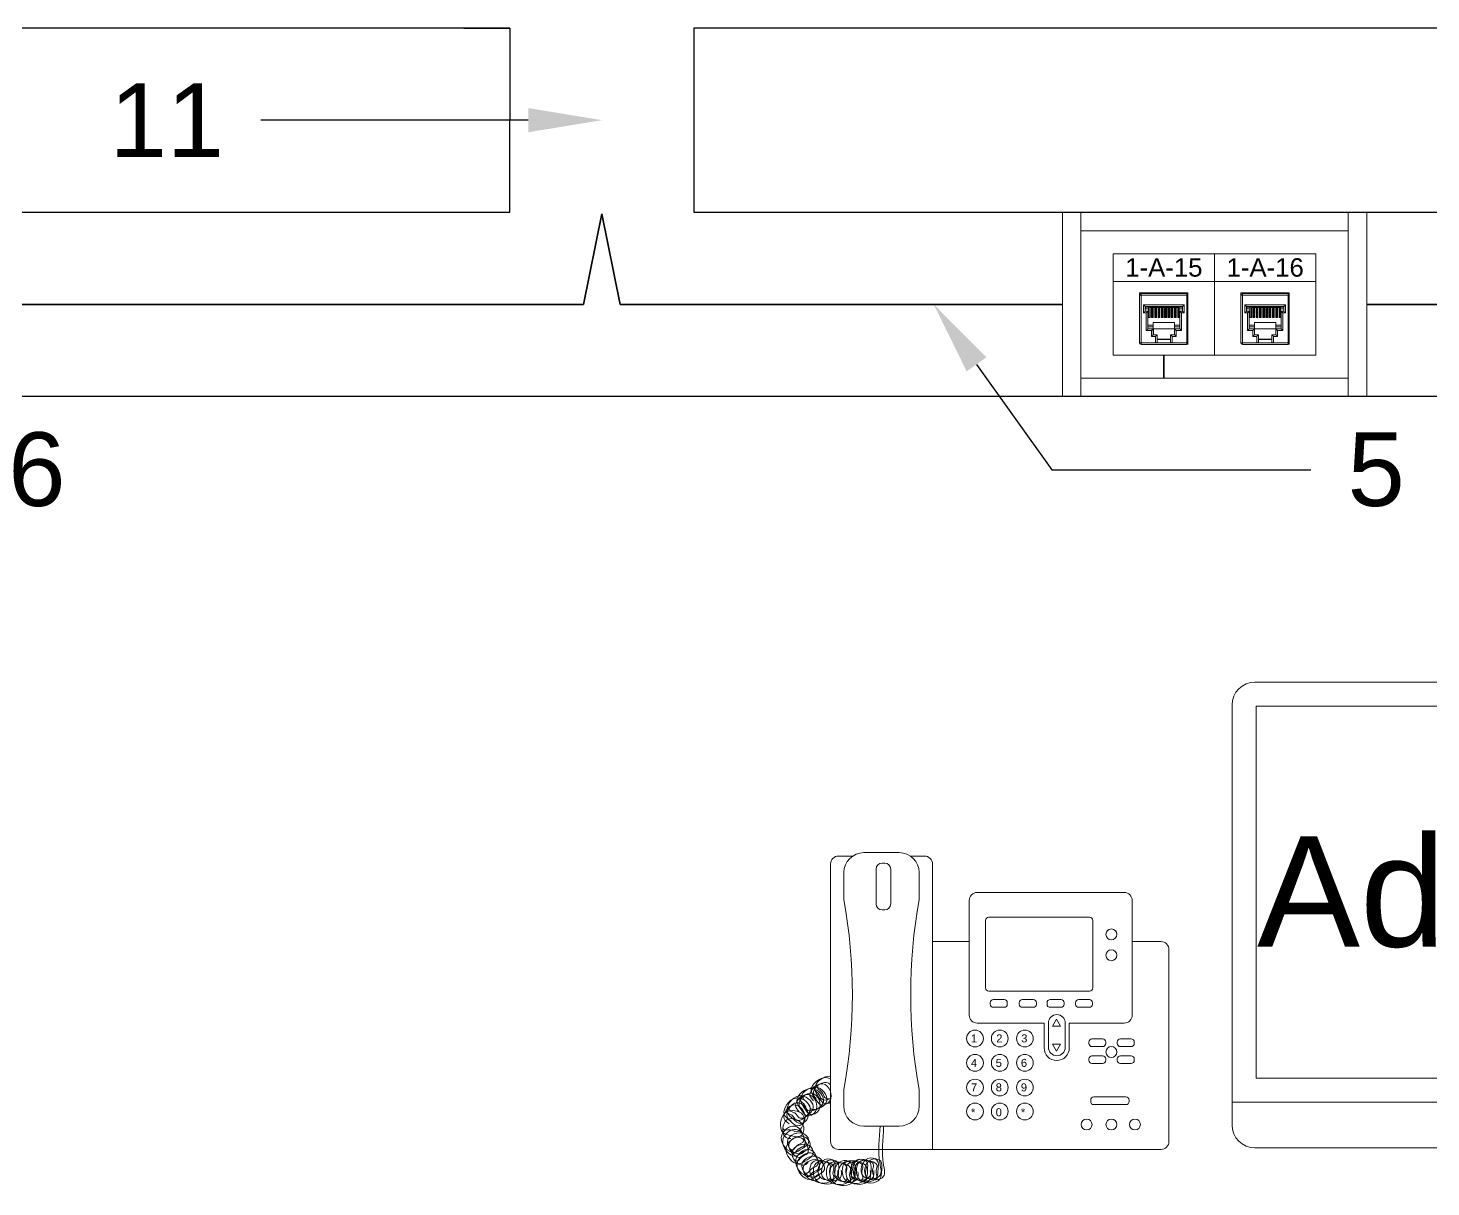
# Model space of a CAD drawing. Header units: millimetres. Extents: x 1256 to 2931, y 3298 to 3694.
# Drawn here: x 2043.5 to 2119.6, y 3333.3 to 3396.2 of the extents above; entities that cross this region are included whole.
import ezdxf
from ezdxf import colors
from ezdxf.entities.mleader import LeaderData, LeaderLine
from ezdxf.math import Vec2, Vec3

# ---------------------------------------------------------------- set-up
doc = ezdxf.new("R2010")
doc.units = ezdxf.units.MM
doc.layers.get('0').update_dxf_attribs({"color": 250, "lineweight": 5})
for name, color, linetype, lineweight in [('Administració', 1, 'Continuous', 35), ('Canales', 250, 'Continuous', 25), ('Direcció', 1, 'Continuous', 35), ('Directrius', 1, 'Continuous', 35), ('Pantalla Rack', 250, 'Continuous', 5), ('Roseta', 250, 'Continuous', 5), ('S. Reunions', 1, 'Continuous', 35), ('Taules (Ord. Tel etc.)', 1, 'Continuous', 35), ('Telefonos', 250, 'Continuous', 5)]:
    doc.layers.add(name, color=color, linetype=linetype, lineweight=lineweight)
doc.styles.add('APLUS', font='Arial.ttf', dxfattribs={"width": 0.6})
doc.styles.get("Standard").update_dxf_attribs({"font": 'Arial.ttf'})
pattern_1 = [(45, (1983.8118, 3266.090486), (-0.03132663, 0.03132663), [])]
pattern_2 = [(45, (1989.3118, 3266.090486), (-0.03132663, 0.03132663), [])]

# ---------------------------------------------------------------- blocks, each defined once
blk = doc.blocks.new('MONITOR FRONTAL')
at = {"color": 250}
for p, q in [((-0.2333, 0.368), (0.2333, 0.368)), ((-0.25, 0.0447), (-0.25, 0.3514)), ((-0.2325, 0.0789), (-0.2325, 0.3505)), ((-0.2325, 0.3505), (0.2325, 0.3505)), ((0.2325, 0.3505), (0.2325, 0.0789)), ((0.25, 0.3514), (0.25, 0.0447)), ((-0.2325, 0.0789), (0.2325, 0.0789)), ((-0.25, 0.0614), (0.25, 0.0614)), ((0.1907, 0.048), (0.2245, 0.048)), ((0.1907, 0.048), (0.1907, 0.0401)), ((0.2076, 0.048), (0.2076, 0.0401)), ((0.2245, 0.048), (0.2245, 0.0401)), ((0.1907, 0.0401), (0.2245, 0.0401)), ((0.2333, 0.028), (-0.2333, 0.028)), ((-0.0913, 0), (-0.0865, 0.028)), ((-0.0865, 0.028), (0.0865, 0.028)), ((0.0913, 0), (0.0865, 0.028)), ((-0.0913, 0), (0.0913, 0)), ((-0.0913, 0), (0.0913, 0))]:
    blk.add_line(p, q, dxfattribs=at)
for centre, radius in [((0, 0.3597), 0.00476), ((0, 0.3597), 0.00235), ((0, 0.0699), 0.00667), ((0.208, 0.0697), 0.00276), ((0.2197, 0.0697), 0.00276)]:
    blk.add_circle(centre, radius, dxfattribs=at)
for centre, start, end in [((-0.2333, 0.3514), 90, 180), ((0.2333, 0.3514), 0, 90), ((-0.2333, 0.0447), 180, 270), ((0.2333, 0.0447), 270, 0)]:
    blk.add_arc(centre, 0.0167, start, end, dxfattribs=at)
blk = doc.blocks.new('Telefono VOIP')
for p, q in [((-14.213, 16.112), (-16.13, 16.112)), ((-17.935, 15.494), (-17.935, 0.434)), ((-16.735, 15.928), (-17.501, 15.928)), ((-14.996, 15.546), (-15.135, 15.546)), ((-12.837, 15.928), (-13.607, 15.928)), ((-12.402, 0), (-12.402, 15.494)), ((-17.216, 15.026), (-17.216, 13.549)), ((-15.46, 15.221), (-15.46, 13.325)), ((-14.67, 15.221), (-14.67, 13.325)), ((-13.127, 13.549), (-13.127, 15.026)), ((-1.992, 13.947), (-9.976, 13.947)), ((-15.135, 13), (-14.996, 13)), ((-10.41, 13.513), (-10.41, 7.292)), ((-1.558, 7.292), (-1.558, 13.513)), ((-9.522, 12.428), (-9.522, 8.772)), ((-3.877, 12.602), (-9.348, 12.602)), ((-3.703, 8.772), (-3.703, 12.428)), ((-10.41, 11.282), (-12.402, 11.282)), ((-12.402, 11.282), (-12.402, 0)), ((0, 11.282), (-1.558, 11.282)), ((0.434, 0.434), (0.434, 10.848)), ((-9.348, 8.598), (-3.877, 8.598)), ((-9.269, 7.961), (-9.269, 7.887)), ((-8.515, 8.134), (-9.095, 8.134)), ((-9.095, 7.713), (-8.515, 7.713)), ((-8.341, 7.887), (-8.341, 7.961)), ((-7.693, 7.961), (-7.693, 7.887)), ((-6.94, 8.134), (-7.52, 8.134)), ((-7.52, 7.713), (-6.94, 7.713)), ((-6.766, 7.887), (-6.766, 7.961)), ((-6.184, 7.961), (-6.184, 7.887)), ((-5.43, 8.134), (-6.01, 8.134)), ((-6.01, 7.713), (-5.43, 7.713)), ((-5.256, 7.887), (-5.256, 7.961)), ((-4.641, 7.961), (-4.641, 7.887)), ((-3.888, 8.134), (-4.468, 8.134)), ((-4.468, 7.713), (-3.888, 7.713)), ((-3.714, 7.887), (-3.714, 7.961)), ((-9.976, 6.858), (-6.345, 6.858)), ((-6.345, 6.858), (-6.345, 5.51)), ((-6.111, 6.863), (-6.111, 5.543)), ((-5.674, 7.071), (-5.888, 6.699)), ((-5.459, 6.699), (-5.674, 7.071)), ((-5.2, 6.863), (-5.2, 5.543)), ((-4.979, 6.858), (-1.992, 6.858)), ((-4.979, 6.858), (-4.979, 5.51)), ((-5.888, 6.699), (-5.459, 6.699)), ((-5.459, 5.708), (-5.888, 5.708)), ((-5.888, 5.708), (-5.674, 5.337)), ((-5.674, 5.337), (-5.459, 5.708)), ((-3.92, 5.829), (-3.92, 5.755)), ((-3.166, 6.002), (-3.746, 6.002)), ((-3.746, 5.581), (-3.166, 5.581)), ((-2.992, 5.755), (-2.992, 5.829)), ((-2.377, 5.829), (-2.377, 5.755)), ((-1.623, 6.002), (-2.203, 6.002)), ((-2.203, 5.581), (-1.623, 5.581)), ((-1.45, 5.755), (-1.45, 5.829)), ((-3.92, 4.91), (-3.92, 4.836)), ((-3.166, 5.084), (-3.746, 5.084)), ((-3.746, 4.662), (-3.166, 4.662)), ((-2.992, 4.836), (-2.992, 4.91)), ((-2.377, 4.91), (-2.377, 4.836)), ((-1.623, 5.084), (-2.203, 5.084)), ((-2.203, 4.662), (-1.623, 4.662)), ((-1.45, 4.836), (-1.45, 4.91)), ((-17.216, 3.247), (-17.216, 2.345)), ((-13.127, 2.345), (-13.127, 3.247)), ((-3.816, 2.68), (-3.816, 2.606)), ((-3.642, 2.853), (-1.903, 2.853)), ((-3.642, 2.432), (-1.903, 2.432)), ((-1.729, 2.606), (-1.729, 2.68)), ((-16.13, 1.26), (-14.213, 1.26)), ((-17.501, 0), (-12.402, 0)), ((-12.402, 0), (0, 0))]:
    blk.add_line(p, q)
for centre, radius in [((-2.691, 11.674), 0.295), ((-2.691, 10.537), 0.295), ((-10.097, 6.021), 0.456), ((-8.753, 6.021), 0.456), ((-7.387, 6.021), 0.456), ((-2.691, 5.288), 0.295), ((-10.097, 4.7), 0.456), ((-8.753, 4.7), 0.456), ((-7.387, 4.7), 0.456), ((-10.097, 3.357), 0.456), ((-8.753, 3.357), 0.456), ((-7.387, 3.357), 0.456), ((-10.097, 2.059), 0.456), ((-8.753, 2.059), 0.456), ((-7.387, 2.059), 0.456), ((-4.037, 1.352), 0.295), ((-2.691, 1.352), 0.295), ((-1.412, 1.352), 0.295)]:
    blk.add_circle(centre, radius)
for centre, radius, start, end in [((-16.13, 15.026), 1.086, 90, 180), ((-14.213, 15.026), 1.086, 0, 90), ((-17.501, 15.494), 0.434, 90, 180), ((-15.135, 15.221), 0.326, 90, 180), ((-14.996, 15.221), 0.326, 0, 90), ((-12.837, 15.494), 0.434, 0, 90), ((-9.976, 13.513), 0.434, 90, 180), ((-1.992, 13.513), 0.434, 0, 90), ((-45.783, 8.398), 29.028, 349.77782, 10.22218), ((-15.135, 13.325), 0.326, 180, 270), ((-14.996, 13.325), 0.326, 270, 0), ((15.44, 8.398), 29.028, 169.77782, 190.22218), ((-9.348, 12.428), 0.174, 90, 180), ((-3.877, 12.428), 0.174, 0, 90), ((0, 10.848), 0.434, 0, 90), ((-9.348, 8.772), 0.174, 180, 270), ((-3.877, 8.772), 0.174, 270, 0), ((-9.095, 7.961), 0.174, 90, 180), ((-9.095, 7.887), 0.174, 180, 270), ((-8.515, 7.961), 0.174, 0, 90), ((-8.515, 7.887), 0.174, 270, 0), ((-7.52, 7.961), 0.174, 90, 180), ((-7.52, 7.887), 0.174, 180, 270), ((-6.94, 7.961), 0.174, 0, 90), ((-6.94, 7.887), 0.174, 270, 0), ((-6.01, 7.961), 0.174, 90, 180), ((-6.01, 7.887), 0.174, 180, 270), ((-5.43, 7.961), 0.174, 0, 90), ((-5.43, 7.887), 0.174, 270, 0), ((-4.468, 7.961), 0.174, 90, 180), ((-4.468, 7.887), 0.174, 180, 270), ((-3.888, 7.961), 0.174, 0, 90), ((-3.888, 7.887), 0.174, 270, 0), ((-9.976, 7.292), 0.434, 180, 270), ((-5.656, 6.863), 0.456, 0, 180), ((-1.992, 7.292), 0.434, 270, 0), ((-5.662, 5.51), 0.683, 180, 0), ((-5.656, 5.543), 0.456, 180, 0), ((-3.746, 5.829), 0.174, 90, 180), ((-3.746, 5.755), 0.174, 180, 270), ((-3.166, 5.829), 0.174, 0, 90), ((-3.166, 5.755), 0.174, 270, 0), ((-2.203, 5.829), 0.174, 90, 180), ((-2.203, 5.755), 0.174, 180, 270), ((-1.623, 5.829), 0.174, 0, 90), ((-1.623, 5.755), 0.174, 270, 0), ((-3.746, 4.91), 0.174, 90, 180), ((-3.746, 4.836), 0.174, 180, 270), ((-3.166, 4.91), 0.174, 0, 90), ((-3.166, 4.836), 0.174, 270, 0), ((-2.203, 4.91), 0.174, 90, 180), ((-2.203, 4.836), 0.174, 180, 270), ((-1.623, 4.91), 0.174, 0, 90), ((-1.623, 4.836), 0.174, 270, 0), ((-16.13, 2.345), 1.086, 180, 270), ((-14.213, 2.345), 1.086, 270, 0), ((-3.642, 2.68), 0.174, 90, 180), ((-3.642, 2.606), 0.174, 180, 270), ((-1.903, 2.68), 0.174, 0, 90), ((-1.903, 2.606), 0.174, 270, 0), ((-17.501, 0.434), 0.434, 180, 270), ((0, 0.434), 0.434, 270, 0)]:
    blk.add_arc(centre, radius, start, end)
for points, knots in [([(-18.861, 2.642), (-18.966, 2.743), (-19.243, 3.09), (-18.231, 4.01), (-17.664, 2.672), (-18.481, 2.279), (-18.764, 2.777), (-19.218, 3.358), (-18.426, 4.003), (-18.006, 3.868), (-17.935, 3.829)], [0.528007, 0.528007, 0.528007, 0.528007, 0.61979, 0.830703, 1.060464, 1.179772, 1.285668, 1.404928, 1.650893, 1.705941, 1.705941, 1.705941, 1.705941]), ([(-17.935, 2.563), (-18.037, 2.492), (-18.331, 2.415), (-18.578, 2.852), (-19.033, 3.433), (-18.326, 4.008), (-17.95, 3.97), (-17.935, 3.968)], [1.1033357, 1.1033357, 1.1033357, 1.1033357, 1.1797724, 1.2856681, 1.4049276, 1.6508927, 1.6607886, 1.6607886, 1.6607886, 1.6607886]), ([(-19.64, 2.055), (-19.744, 2.156), (-20.021, 2.503), (-19.009, 3.423), (-18.442, 2.085), (-19.26, 1.692), (-19.542, 2.19), (-19.997, 2.771), (-19.071, 3.525), (-18.452, 3.084), (-18.223, 2.554), (-18.612, 2.151), (-19.267, 1.997), (-19.297, 2.493), (-19.667, 2.651), (-19.601, 2.749)], [0.528007, 0.528007, 0.528007, 0.528007, 0.61979, 0.830703, 1.060464, 1.179772, 1.285668, 1.404928, 1.650893, 1.77685, 1.887796, 1.995656, 2.132077, 2.214768, 2.296627, 2.296627, 2.296627, 2.296627]), ([(-19.493, 2.169), (-19.579, 2.258), (-19.813, 2.598), (-18.823, 3.497), (-18.257, 2.159), (-19.074, 1.766), (-19.356, 2.265), (-19.811, 2.846), (-18.885, 3.599), (-18.266, 3.158), (-18.038, 2.628), (-18.426, 2.225), (-19.081, 2.071), (-19.112, 2.567), (-19.482, 2.726), (-19.415, 2.824)], [0.53989, 0.53989, 0.53989, 0.53989, 0.61979, 0.830703, 1.060464, 1.179772, 1.285668, 1.404928, 1.650893, 1.77685, 1.887796, 1.995656, 2.132077, 2.214768, 2.296627, 2.296627, 2.296627, 2.296627]), ([(-17.935, 2.757), (-18.123, 2.672), (-18.491, 2.615), (-18.519, 3.08), (-18.889, 3.238), (-18.823, 3.336)], [2.0148641, 2.0148641, 2.0148641, 2.0148641, 2.1320774, 2.2147682, 2.2966273, 2.2966273, 2.2966273, 2.2966273]), ([(-18.715, 2.756), (-18.8, 2.845), (-19.035, 3.185), (-18.369, 3.79), (-18.003, 3.574), (-17.935, 3.507)], [0.5398901, 0.5398901, 0.5398901, 0.5398901, 0.6197899, 0.8307034, 0.8899436, 0.8899436, 0.8899436, 0.8899436]), ([(-17.935, 2.768), (-18.064, 2.739), (-18.309, 2.752), (-18.334, 3.154), (-18.704, 3.312), (-18.637, 3.411)], [2.0526814, 2.0526814, 2.0526814, 2.0526814, 2.1320774, 2.2147682, 2.2966273, 2.2966273, 2.2966273, 2.2966273]), ([(-20.187, 1.397), (-20.313, 1.468), (-20.669, 1.733), (-19.924, 2.88), (-19.036, 1.73), (-19.727, 1.142), (-20.126, 1.553), (-20.714, 1.999), (-20.01, 2.963), (-19.299, 2.693), (-18.944, 2.239), (-19.217, 1.751), (-19.811, 1.435), (-19.967, 1.907), (-20.365, 1.966), (-20.326, 2.078)], [0.528007, 0.528007, 0.528007, 0.528007, 0.61979, 0.830703, 1.060464, 1.179772, 1.285668, 1.404928, 1.650893, 1.77685, 1.887796, 1.995656, 2.132077, 2.214768, 2.296627, 2.296627, 2.296627, 2.296627]), ([(-20.074, 1.544), (-20.179, 1.609), (-20.492, 1.878), (-19.764, 2.999), (-18.876, 1.849), (-19.566, 1.261), (-19.966, 1.672), (-20.553, 2.118), (-19.849, 3.082), (-19.139, 2.812), (-18.783, 2.358), (-19.056, 1.87), (-19.651, 1.554), (-19.806, 2.026), (-20.205, 2.085), (-20.165, 2.197)], [0.53989, 0.53989, 0.53989, 0.53989, 0.61979, 0.830703, 1.060464, 1.179772, 1.285668, 1.404928, 1.650893, 1.77685, 1.887796, 1.995656, 2.132077, 2.214768, 2.296627, 2.296627, 2.296627, 2.296627]), ([(-20.094, 0.592), (-20.217, 0.597), (-20.622, 0.681), (-20.528, 2.015), (-19.194, 1.44), (-19.513, 0.591), (-20.061, 0.756), (-20.792, 0.861), (-20.643, 2.046), (-19.892, 2.155), (-19.36, 1.93), (-19.362, 1.37), (-19.729, 0.806), (-20.094, 1.143), (-20.471, 1.002), (-20.491, 1.119)], [0.53989, 0.53989, 0.53989, 0.53989, 0.61979, 0.830703, 1.060464, 1.179772, 1.285668, 1.404928, 1.650893, 1.77685, 1.887796, 1.995656, 2.132077, 2.214768, 2.296627, 2.296627, 2.296627, 2.296627]), ([(-19.395, -0.09), (-19.484, -0.175), (-19.824, -0.409), (-20.723, 0.58), (-19.385, 1.146), (-18.992, 0.329), (-19.491, 0.047), (-20.072, -0.408), (-20.825, 0.518), (-20.384, 1.137), (-19.854, 1.365), (-19.451, 0.977), (-19.297, 0.322), (-19.793, 0.291), (-19.952, -0.079), (-20.05, -0.012)], [0.53989, 0.53989, 0.53989, 0.53989, 0.61979, 0.830703, 1.060464, 1.179772, 1.285668, 1.404928, 1.650893, 1.77685, 1.887796, 1.995656, 2.132077, 2.214768, 2.296627, 2.296627, 2.296627, 2.296627]), ([(-19.281, -0.236), (-19.382, -0.341), (-19.729, -0.618), (-20.649, 0.394), (-19.311, 0.961), (-18.918, 0.144), (-19.416, -0.138), (-19.997, -0.593), (-20.751, 0.333), (-20.31, 0.951), (-19.78, 1.18), (-19.377, 0.792), (-19.223, 0.137), (-19.719, 0.106), (-19.877, -0.264), (-19.975, -0.198)], [0.528007, 0.528007, 0.528007, 0.528007, 0.61979, 0.830703, 1.060464, 1.179772, 1.285668, 1.404928, 1.650893, 1.77685, 1.887796, 1.995656, 2.132077, 2.214768, 2.296627, 2.296627, 2.296627, 2.296627]), ([(-19.149, -0.704), (-19.238, -0.789), (-19.578, -1.024), (-20.477, -0.034), (-19.14, 0.532), (-18.746, -0.285), (-19.245, -0.567), (-19.826, -1.022), (-20.579, -0.096), (-20.138, 0.523), (-19.608, 0.751), (-19.205, 0.363), (-19.051, -0.292), (-19.548, -0.323), (-19.706, -0.693), (-19.804, -0.626)], [0.53989, 0.53989, 0.53989, 0.53989, 0.61979, 0.830703, 1.060464, 1.179772, 1.285668, 1.404928, 1.650893, 1.77685, 1.887796, 1.995656, 2.132077, 2.214768, 2.296627, 2.296627, 2.296627, 2.296627]), ([(-18.617, -1.359), (-18.706, -1.444), (-19.046, -1.679), (-19.945, -0.689), (-18.607, -0.123), (-18.214, -0.94), (-18.713, -1.222), (-19.294, -1.677), (-20.047, -0.751), (-19.606, -0.132), (-19.076, 0.096), (-18.673, -0.292), (-18.519, -0.947), (-19.015, -0.978), (-19.173, -1.348), (-19.272, -1.281)], [0.53989, 0.53989, 0.53989, 0.53989, 0.61979, 0.830703, 1.060464, 1.179772, 1.285668, 1.404928, 1.650893, 1.77685, 1.887796, 1.995656, 2.132077, 2.214768, 2.296627, 2.296627, 2.296627, 2.296627]), ([(-18.503, -1.505), (-18.604, -1.61), (-18.951, -1.887), (-19.871, -0.875), (-18.533, -0.308), (-18.14, -1.125), (-18.638, -1.408), (-19.219, -1.862), (-19.973, -0.936), (-19.531, -0.318), (-19.001, -0.089), (-18.599, -0.477), (-18.445, -1.133), (-18.941, -1.163), (-19.099, -1.533), (-19.197, -1.467)], [0.528007, 0.528007, 0.528007, 0.528007, 0.61979, 0.830703, 1.060464, 1.179772, 1.285668, 1.404928, 1.650893, 1.77685, 1.887796, 1.995656, 2.132077, 2.214768, 2.296627, 2.296627, 2.296627, 2.296627]), ([(-17.541, -1.14), (-17.527, -1.262), (-17.545, -1.675), (-18.877, -1.796), (-18.522, -0.387), (-17.633, -0.566), (-17.709, -1.134), (-17.696, -1.871), (-18.889, -1.914), (-19.117, -1.189), (-18.979, -0.629), (-18.427, -0.541), (-17.811, -0.813), (-18.086, -1.228), (-17.886, -1.577), (-17.998, -1.615)], [0.53989, 0.53989, 0.53989, 0.53989, 0.61979, 0.830703, 1.060464, 1.179772, 1.285668, 1.404928, 1.650893, 1.77685, 1.887796, 1.995656, 2.132077, 2.214768, 2.296627, 2.296627, 2.296627, 2.296627]), ([(-17.356, -1.137), (-17.334, -1.281), (-17.322, -1.725), (-18.684, -1.848), (-18.329, -0.439), (-17.44, -0.618), (-17.516, -1.186), (-17.503, -1.924), (-18.696, -1.967), (-18.924, -1.242), (-18.786, -0.681), (-18.234, -0.594), (-17.618, -0.866), (-17.893, -1.28), (-17.693, -1.63), (-17.806, -1.668)], [0.528007, 0.528007, 0.528007, 0.528007, 0.61979, 0.830703, 1.060464, 1.179772, 1.285668, 1.404928, 1.650893, 1.77685, 1.887796, 1.995656, 2.132077, 2.214768, 2.296627, 2.296627, 2.296627, 2.296627]), ([(-16.64, -1.222), (-16.626, -1.344), (-16.644, -1.757), (-17.976, -1.877), (-17.621, -0.469), (-16.732, -0.648), (-16.808, -1.215), (-16.795, -1.953), (-17.988, -1.996), (-18.216, -1.271), (-18.078, -0.71), (-17.526, -0.623), (-16.91, -0.895), (-17.185, -1.31), (-16.985, -1.659), (-17.097, -1.697)], [0.53989, 0.53989, 0.53989, 0.53989, 0.61979, 0.830703, 1.060464, 1.179772, 1.285668, 1.404928, 1.650893, 1.77685, 1.887796, 1.995656, 2.132077, 2.214768, 2.296627, 2.296627, 2.296627, 2.296627]), ([(-16.455, -1.219), (-16.433, -1.363), (-16.421, -1.807), (-17.783, -1.93), (-17.428, -0.521), (-16.539, -0.7), (-16.615, -1.268), (-16.602, -2.006), (-17.795, -2.049), (-18.023, -1.324), (-17.885, -0.763), (-17.333, -0.676), (-16.717, -0.948), (-16.992, -1.362), (-16.792, -1.712), (-16.904, -1.75)], [0.528007, 0.528007, 0.528007, 0.528007, 0.61979, 0.830703, 1.060464, 1.179772, 1.285668, 1.404928, 1.650893, 1.77685, 1.887796, 1.995656, 2.132077, 2.214768, 2.296627, 2.296627, 2.296627, 2.296627]), ([(-15.78, -1.153), (-15.766, -1.276), (-15.784, -1.689), (-17.116, -1.809), (-16.761, -0.4), (-15.872, -0.579), (-15.948, -1.147), (-15.935, -1.885), (-17.128, -1.928), (-17.355, -1.203), (-17.218, -0.642), (-16.666, -0.555), (-16.05, -0.827), (-16.325, -1.241), (-16.125, -1.591), (-16.237, -1.629)], [0.53989, 0.53989, 0.53989, 0.53989, 0.61979, 0.830703, 1.060464, 1.179772, 1.285668, 1.404928, 1.650893, 1.77685, 1.887796, 1.995656, 2.132077, 2.214768, 2.296627, 2.296627, 2.296627, 2.296627]), ([(-15.595, -1.151), (-15.573, -1.294), (-15.561, -1.738), (-16.923, -1.862), (-16.568, -0.453), (-15.679, -0.632), (-15.755, -1.2), (-15.742, -1.938), (-16.935, -1.98), (-17.162, -1.255), (-17.025, -0.695), (-16.473, -0.607), (-15.857, -0.88), (-16.132, -1.294), (-15.932, -1.643), (-16.044, -1.682)], [0.528007, 0.528007, 0.528007, 0.528007, 0.61979, 0.830703, 1.060464, 1.179772, 1.285668, 1.404928, 1.650893, 1.77685, 1.887796, 1.995656, 2.132077, 2.214768, 2.296627, 2.296627, 2.296627, 2.296627])]:
    blk.add_open_spline(points, degree=3, knots=knots)
at = {"start_tangent": (-0.022732, -0.999742), "end_tangent": (-0.946394, -0.323014)}
for points in [[(-15.252, 1.285), (-15.252, -0.797), (-15.252, -1.407), (-16.167, -1.457), (-15.912, -0.492), (-15.404, -0.594), (-15.354, -1.051), (-15.455, -1.559), (-16.522, -1.61), (-16.725, -1.102), (-16.573, -0.645), (-16.116, -0.543), (-15.608, -0.848), (-15.658, -1.203), (-15.658, -1.559)], [(-15.059, 1.233), (-15.059, -0.85), (-15.059, -1.459), (-15.974, -1.51), (-15.72, -0.545), (-15.211, -0.646), (-15.161, -1.104), (-15.262, -1.611), (-16.329, -1.662), (-16.533, -1.154), (-16.38, -0.697), (-15.923, -0.596), (-15.415, -0.9), (-15.465, -1.256), (-15.465, -1.611)]]:
    blk.add_spline(points, degree=3, dxfattribs=at)
at = {"style": 'APLUS'}
for s, p in [('1', (-10.316, 5.81)), ('2', (-8.941, 5.81)), ('3', (-7.589, 5.81)), ('4', (-10.316, 4.481)), ('5', (-8.972, 4.481)), ('6', (-7.606, 4.481)), ('7', (-10.316, 3.152)), ('8', (-8.972, 3.152)), ('9', (-7.606, 3.152)), ('*', (-10.316, 1.8)), ('0', (-8.972, 1.8)), ('*', (-7.606, 1.8))]:
    blk.add_text(s, height=0.434, dxfattribs=at).set_placement(p)

msp = doc.modelspace()

# ---------------------------------------------------------------- hatches: boundary and pattern name
at = {"layer": 'Roseta'}
h = msp.add_hatch(dxfattribs=at)
h.set_pattern_fill('ANSI31', color=256, scale=0.013954, style=0)
h.set_pattern_definition(pattern_1)
h.paths.add_polyline_path([(2104.532, 3381.112), (2104.473, 3381.112), (2104.458, 3381.111), (2104.458, 3380.535), (2104.532, 3380.535)])
h = msp.add_hatch(dxfattribs=at)
h.set_pattern_fill('ANSI31', color=256, scale=0.013954, style=0)
h.set_pattern_definition(pattern_1)
h.paths.add_polyline_path([(2104.71, 3381.112), (2104.647, 3381.112), (2104.635, 3381.111), (2104.635, 3380.535), (2104.71, 3380.535)])
h.paths.add_polyline_path([(2104.886, 3381.112), (2104.811, 3381.112), (2104.811, 3380.535), (2104.886, 3380.535)])
h.paths.add_polyline_path([(2105.064, 3381.112), (2104.989, 3381.112), (2104.989, 3380.535), (2105.064, 3380.535)])
h.paths.add_polyline_path([(2105.241, 3381.112), (2105.166, 3381.112), (2105.166, 3380.535), (2105.241, 3380.535)])
h.paths.add_polyline_path([(2105.343, 3380.535), (2105.418, 3380.535), (2105.418, 3381.112), (2105.343, 3381.112)])
h.paths.add_polyline_path([(2105.522, 3380.535), (2105.596, 3380.535), (2105.596, 3381.112), (2105.522, 3381.112)])
h = msp.add_hatch(dxfattribs=at)
h.set_pattern_fill('ANSI31', color=256, scale=0.013954, style=0)
h.set_pattern_definition(pattern_1)
h.paths.add_polyline_path([(2105.702, 3380.535), (2105.777, 3380.535), (2105.777, 3381.112), (2105.772, 3381.112), (2105.702, 3381.112)])
h = msp.add_hatch(dxfattribs=at)
h.set_pattern_fill('ANSI31', color=256, scale=0.013954, style=0)
h.set_pattern_definition(pattern_2)
h.paths.add_polyline_path([(2110.032, 3381.112), (2109.973, 3381.112), (2109.958, 3381.111), (2109.958, 3380.535), (2110.032, 3380.535)])
h = msp.add_hatch(dxfattribs=at)
h.set_pattern_fill('ANSI31', color=256, scale=0.013954, style=0)
h.set_pattern_definition(pattern_2)
h.paths.add_polyline_path([(2110.21, 3381.112), (2110.147, 3381.112), (2110.135, 3381.111), (2110.135, 3380.535), (2110.21, 3380.535)])
h.paths.add_polyline_path([(2110.386, 3381.112), (2110.311, 3381.112), (2110.311, 3380.535), (2110.386, 3380.535)])
h.paths.add_polyline_path([(2110.564, 3381.112), (2110.489, 3381.112), (2110.489, 3380.535), (2110.564, 3380.535)])
h.paths.add_polyline_path([(2110.741, 3381.112), (2110.666, 3381.112), (2110.666, 3380.535), (2110.741, 3380.535)])
h.paths.add_polyline_path([(2110.843, 3380.535), (2110.918, 3380.535), (2110.918, 3381.112), (2110.843, 3381.112)])
h.paths.add_polyline_path([(2111.022, 3380.535), (2111.096, 3380.535), (2111.096, 3381.112), (2111.022, 3381.112)])
h = msp.add_hatch(dxfattribs=at)
h.set_pattern_fill('ANSI31', color=256, scale=0.013954, style=0)
h.set_pattern_definition(pattern_2)
h.paths.add_polyline_path([(2111.202, 3380.535), (2111.277, 3380.535), (2111.277, 3381.112), (2111.272, 3381.112), (2111.202, 3381.112)])

# ---------------------------------------------------------------- linework, layer by layer
at = {"layer": 'Administració'}
for p, q in [((2075.604, 3381.239), (2074.604, 3386.149)), ((2099.604, 3381.239), (2075.604, 3381.239))]:
    msp.add_line(p, q, dxfattribs=at)
at = {"layer": 'Canales'}
for p, q in [((2067.104, 3396.239), (2017.104, 3396.239)), ((2069.604, 3396.239), (2067.104, 3396.239)), ((2067.104, 3396.239), (2069.604, 3396.239)), ((2069.604, 3396.239), (2069.604, 3391.239)), ((2082.104, 3396.239), (2079.604, 3396.239)), ((2082.104, 3396.239), (2079.604, 3396.239)), ((2079.604, 3396.239), (2079.604, 3391.239)), ((2197.104, 3396.239), (2082.104, 3396.239)), ((2069.604, 3386.239), (2069.604, 3391.239)), ((2079.604, 3391.239), (2079.604, 3386.239)), ((1867.104, 3386.239), (2064.604, 3386.239)), ((2064.604, 3386.239), (2069.604, 3386.239)), ((2079.604, 3386.239), (2084.604, 3386.239)), ((2084.604, 3386.239), (2332.104, 3386.239)), ((2332.104, 3376.239), (1867.104, 3376.239))]:
    msp.add_line(p, q, dxfattribs=at)
at = {"layer": 'Direcció'}
for p, q in [((2073.604, 3381.239), (2074.604, 3386.149)), ((2025.964, 3381.239), (2073.604, 3381.239))]:
    msp.add_line(p, q, dxfattribs=at)
at = {"layer": 'Roseta'}
for p, q in [((2099.604, 3386.239), (2116.124, 3386.239)), ((2099.604, 3376.239), (2099.604, 3386.239)), ((2100.604, 3377.239), (2100.604, 3386.239)), ((2115.124, 3377.239), (2115.124, 3386.239)), ((2116.124, 3386.239), (2116.124, 3376.239)), ((2100.604, 3385.239), (2115.124, 3385.239)), ((2102.364, 3383.989), (2107.864, 3383.989)), ((2102.364, 3378.489), (2102.364, 3383.989)), ((2102.364, 3383.989), (2102.364, 3382.489)), ((2107.864, 3383.989), (2107.864, 3378.489)), ((2107.864, 3383.989), (2113.364, 3383.989)), ((2107.864, 3378.489), (2107.864, 3383.989)), ((2107.864, 3378.489), (2107.864, 3383.989)), ((2113.364, 3383.989), (2113.364, 3378.489)), ((2102.364, 3382.489), (2113.364, 3382.489)), ((2103.789, 3381.859), (2106.423, 3381.859)), ((2109.289, 3381.859), (2111.923, 3381.859)), ((2107.864, 3378.489), (2102.364, 3378.489)), ((2106.353, 3379.068), (2103.876, 3379.068)), ((2113.364, 3378.489), (2107.864, 3378.489)), ((2111.853, 3379.068), (2109.376, 3379.068)), ((2115.124, 3377.239), (2100.604, 3377.239)), ((2100.604, 3377.239), (2100.604, 3376.239)), ((2115.124, 3377.239), (2115.124, 3376.239)), ((2116.124, 3376.239), (2099.604, 3376.239))]:
    msp.add_line(p, q, dxfattribs=at)
at = {"layer": 'Roseta', "linetype": 'Continuous'}
for p, q in [((2103.789, 3379.155), (2103.789, 3381.859)), ((2103.789, 3381.736), (2106.423, 3381.736)), ((2103.876, 3379.068), (2103.876, 3381.859)), ((2103.876, 3381.824), (2106.353, 3381.824)), ((2106.353, 3379.068), (2106.353, 3381.859)), ((2106.423, 3379.068), (2106.423, 3381.859)), ((2109.289, 3379.155), (2109.289, 3381.859)), ((2109.289, 3381.736), (2111.923, 3381.736)), ((2109.376, 3379.068), (2109.376, 3381.859)), ((2109.376, 3381.824), (2111.853, 3381.824)), ((2111.853, 3379.068), (2111.853, 3381.859)), ((2111.923, 3379.068), (2111.923, 3381.859)), ((2104.016, 3381.211), (2106.213, 3381.211)), ((2104.016, 3380.777), (2104.016, 3381.211)), ((2104.155, 3380.777), (2104.016, 3380.777)), ((2104.103, 3381.124), (2106.126, 3381.124)), ((2104.103, 3380.864), (2104.103, 3381.124)), ((2104.103, 3381.124), (2104.103, 3381.124)), ((2104.103, 3381.112), (2106.126, 3381.112)), ((2104.103, 3381.072), (2104.111, 3381.072)), ((2104.103, 3380.864), (2104.277, 3380.864)), ((2104.111, 3380.995), (2104.111, 3381.112)), ((2104.286, 3381.082), (2104.111, 3381.082)), ((2104.286, 3380.995), (2104.111, 3380.995)), ((2104.155, 3379.818), (2104.155, 3380.777)), ((2104.242, 3379.905), (2104.242, 3380.864)), ((2104.277, 3380.995), (2104.277, 3380.535)), ((2104.286, 3380.535), (2104.286, 3381.112)), ((2104.295, 3381.112), (2104.295, 3380.535)), ((2104.362, 3380.535), (2104.362, 3381.073)), ((2104.362, 3381.073), (2104.444, 3381.073)), ((2104.444, 3381.072), (2104.362, 3381.072)), ((2104.444, 3380.535), (2104.444, 3381.073)), ((2104.451, 3381.112), (2104.451, 3380.535)), ((2104.458, 3381.112), (2104.458, 3380.535)), ((2104.473, 3381.112), (2104.458, 3381.111)), ((2104.532, 3381.112), (2104.532, 3380.535)), ((2104.54, 3380.535), (2104.54, 3381.073)), ((2104.54, 3381.073), (2104.622, 3381.073)), ((2104.622, 3381.072), (2104.54, 3381.072)), ((2104.622, 3380.535), (2104.622, 3381.073)), ((2104.63, 3381.112), (2104.63, 3380.535)), ((2104.635, 3381.112), (2104.635, 3380.535)), ((2104.647, 3381.112), (2104.635, 3381.111)), ((2104.71, 3381.112), (2104.71, 3380.535)), ((2104.718, 3380.535), (2104.718, 3381.073)), ((2104.718, 3381.073), (2104.8, 3381.073)), ((2104.8, 3381.072), (2104.718, 3381.072)), ((2104.8, 3380.535), (2104.8, 3381.073)), ((2104.809, 3381.112), (2104.809, 3380.535)), ((2104.811, 3381.112), (2104.811, 3380.535)), ((2104.886, 3381.112), (2104.886, 3380.535)), ((2104.896, 3380.535), (2104.896, 3381.073)), ((2104.896, 3381.073), (2104.977, 3381.073)), ((2104.977, 3381.072), (2104.896, 3381.072)), ((2104.977, 3380.535), (2104.977, 3381.073)), ((2104.987, 3381.112), (2104.987, 3380.535)), ((2104.989, 3381.112), (2104.989, 3380.535)), ((2105.064, 3381.112), (2105.064, 3380.535)), ((2105.073, 3380.535), (2105.073, 3381.073)), ((2105.073, 3381.073), (2105.155, 3381.073)), ((2105.155, 3381.072), (2105.073, 3381.072)), ((2105.155, 3380.535), (2105.155, 3381.073)), ((2105.166, 3381.112), (2105.166, 3380.535)), ((2105.241, 3381.112), (2105.241, 3380.535)), ((2105.241, 3381.112), (2105.241, 3380.535)), ((2105.251, 3380.535), (2105.251, 3381.073)), ((2105.251, 3381.073), (2105.333, 3381.073)), ((2105.333, 3381.072), (2105.251, 3381.072)), ((2105.333, 3380.535), (2105.333, 3381.073)), ((2105.343, 3381.112), (2105.343, 3380.535)), ((2105.418, 3381.112), (2105.418, 3380.535)), ((2105.419, 3381.112), (2105.419, 3380.535)), ((2105.429, 3380.535), (2105.429, 3381.073)), ((2105.429, 3381.073), (2105.511, 3381.073)), ((2105.511, 3381.072), (2105.429, 3381.072)), ((2105.511, 3380.535), (2105.511, 3381.073)), ((2105.522, 3381.112), (2105.522, 3380.535)), ((2105.596, 3381.112), (2105.596, 3380.535)), ((2105.6, 3381.112), (2105.6, 3380.535)), ((2105.607, 3380.535), (2105.607, 3381.073)), ((2105.607, 3381.073), (2105.689, 3381.073)), ((2105.689, 3381.072), (2105.607, 3381.072)), ((2105.689, 3380.535), (2105.689, 3381.073)), ((2105.702, 3381.112), (2105.702, 3380.535)), ((2105.777, 3381.112), (2105.772, 3381.112)), ((2105.777, 3381.113), (2105.777, 3381.112)), ((2105.777, 3381.112), (2105.777, 3380.535)), ((2105.781, 3381.112), (2105.781, 3380.535)), ((2105.785, 3380.535), (2105.785, 3381.073)), ((2105.785, 3381.073), (2105.867, 3381.073)), ((2105.867, 3381.072), (2105.785, 3381.072)), ((2105.867, 3380.535), (2105.867, 3381.073)), ((2105.934, 3380.535), (2105.934, 3381.112)), ((2105.943, 3380.535), (2105.943, 3381.112)), ((2105.943, 3381.082), (2106.117, 3381.082)), ((2106.117, 3380.995), (2105.943, 3380.995)), ((2105.952, 3380.995), (2105.952, 3380.535)), ((2106.126, 3380.864), (2105.952, 3380.864)), ((2105.986, 3380.864), (2105.986, 3379.905)), ((2106.213, 3380.777), (2106.074, 3380.777)), ((2106.074, 3380.777), (2106.074, 3379.818)), ((2106.117, 3380.995), (2106.117, 3381.112)), ((2106.126, 3381.072), (2106.117, 3381.072)), ((2106.126, 3381.124), (2106.126, 3380.864)), ((2106.126, 3381.124), (2106.126, 3381.124)), ((2106.213, 3381.211), (2106.213, 3380.777)), ((2109.516, 3381.211), (2111.713, 3381.211)), ((2109.516, 3380.777), (2109.516, 3381.211)), ((2109.655, 3380.777), (2109.516, 3380.777)), ((2109.603, 3381.124), (2111.626, 3381.124)), ((2109.603, 3380.864), (2109.603, 3381.124)), ((2109.603, 3381.124), (2109.603, 3381.124)), ((2109.603, 3381.112), (2111.626, 3381.112)), ((2109.603, 3381.072), (2109.611, 3381.072)), ((2109.603, 3380.864), (2109.777, 3380.864)), ((2109.611, 3380.995), (2109.611, 3381.112)), ((2109.786, 3381.082), (2109.611, 3381.082)), ((2109.786, 3380.995), (2109.611, 3380.995)), ((2109.655, 3379.818), (2109.655, 3380.777)), ((2109.742, 3379.905), (2109.742, 3380.864)), ((2109.777, 3380.995), (2109.777, 3380.535)), ((2109.786, 3380.535), (2109.786, 3381.112)), ((2109.795, 3381.112), (2109.795, 3380.535)), ((2109.862, 3380.535), (2109.862, 3381.073)), ((2109.862, 3381.073), (2109.944, 3381.073)), ((2109.944, 3381.072), (2109.862, 3381.072)), ((2109.944, 3380.535), (2109.944, 3381.073)), ((2109.951, 3381.112), (2109.951, 3380.535)), ((2109.958, 3381.112), (2109.958, 3380.535)), ((2109.973, 3381.112), (2109.958, 3381.111)), ((2110.032, 3381.112), (2110.032, 3380.535)), ((2110.04, 3380.535), (2110.04, 3381.073)), ((2110.04, 3381.073), (2110.122, 3381.073)), ((2110.122, 3381.072), (2110.04, 3381.072)), ((2110.122, 3380.535), (2110.122, 3381.073)), ((2110.13, 3381.112), (2110.13, 3380.535)), ((2110.135, 3381.112), (2110.135, 3380.535)), ((2110.147, 3381.112), (2110.135, 3381.111)), ((2110.21, 3381.112), (2110.21, 3380.535)), ((2110.218, 3380.535), (2110.218, 3381.073)), ((2110.218, 3381.073), (2110.3, 3381.073)), ((2110.3, 3381.072), (2110.218, 3381.072)), ((2110.3, 3380.535), (2110.3, 3381.073)), ((2110.309, 3381.112), (2110.309, 3380.535)), ((2110.311, 3381.112), (2110.311, 3380.535)), ((2110.386, 3381.112), (2110.386, 3380.535)), ((2110.396, 3380.535), (2110.396, 3381.073)), ((2110.396, 3381.073), (2110.477, 3381.073)), ((2110.477, 3381.072), (2110.396, 3381.072)), ((2110.477, 3380.535), (2110.477, 3381.073)), ((2110.487, 3381.112), (2110.487, 3380.535)), ((2110.489, 3381.112), (2110.489, 3380.535)), ((2110.564, 3381.112), (2110.564, 3380.535)), ((2110.573, 3380.535), (2110.573, 3381.073)), ((2110.573, 3381.073), (2110.655, 3381.073)), ((2110.655, 3381.072), (2110.573, 3381.072)), ((2110.655, 3380.535), (2110.655, 3381.073)), ((2110.666, 3381.112), (2110.666, 3380.535)), ((2110.741, 3381.112), (2110.741, 3380.535)), ((2110.741, 3381.112), (2110.741, 3380.535)), ((2110.751, 3380.535), (2110.751, 3381.073)), ((2110.751, 3381.073), (2110.833, 3381.073)), ((2110.833, 3381.072), (2110.751, 3381.072)), ((2110.833, 3380.535), (2110.833, 3381.073)), ((2110.843, 3381.112), (2110.843, 3380.535)), ((2110.918, 3381.112), (2110.918, 3380.535)), ((2110.919, 3381.112), (2110.919, 3380.535)), ((2110.929, 3380.535), (2110.929, 3381.073)), ((2110.929, 3381.073), (2111.011, 3381.073)), ((2111.011, 3381.072), (2110.929, 3381.072)), ((2111.011, 3380.535), (2111.011, 3381.073)), ((2111.022, 3381.112), (2111.022, 3380.535)), ((2111.096, 3381.112), (2111.096, 3380.535)), ((2111.1, 3381.112), (2111.1, 3380.535)), ((2111.107, 3380.535), (2111.107, 3381.073)), ((2111.107, 3381.073), (2111.189, 3381.073)), ((2111.189, 3381.072), (2111.107, 3381.072)), ((2111.189, 3380.535), (2111.189, 3381.073)), ((2111.202, 3381.112), (2111.202, 3380.535)), ((2111.277, 3381.112), (2111.272, 3381.112)), ((2111.277, 3381.113), (2111.277, 3381.112)), ((2111.277, 3381.112), (2111.277, 3380.535)), ((2111.281, 3381.112), (2111.281, 3380.535)), ((2111.285, 3380.535), (2111.285, 3381.073)), ((2111.285, 3381.073), (2111.367, 3381.073)), ((2111.367, 3381.072), (2111.285, 3381.072)), ((2111.367, 3380.535), (2111.367, 3381.073)), ((2111.434, 3380.535), (2111.434, 3381.112)), ((2111.443, 3380.535), (2111.443, 3381.112)), ((2111.443, 3381.082), (2111.617, 3381.082)), ((2111.617, 3380.995), (2111.443, 3380.995)), ((2111.452, 3380.995), (2111.452, 3380.535)), ((2111.626, 3380.864), (2111.452, 3380.864)), ((2111.486, 3380.864), (2111.486, 3379.905)), ((2111.713, 3380.777), (2111.574, 3380.777)), ((2111.574, 3380.777), (2111.574, 3379.818)), ((2111.617, 3380.995), (2111.617, 3381.112)), ((2111.626, 3381.072), (2111.617, 3381.072)), ((2111.626, 3381.124), (2111.626, 3380.864)), ((2111.626, 3381.124), (2111.626, 3381.124)), ((2111.713, 3381.211), (2111.713, 3380.777)), ((2104.53, 3380.114), (2104.242, 3380.114)), ((2104.53, 3380.027), (2104.242, 3380.027)), ((2104.362, 3380.535), (2104.277, 3380.535)), ((2104.54, 3380.535), (2104.444, 3380.535)), ((2104.53, 3379.591), (2104.53, 3380.254)), ((2105.699, 3380.254), (2104.53, 3380.254)), ((2104.718, 3380.535), (2104.622, 3380.535)), ((2104.896, 3380.535), (2104.8, 3380.535)), ((2105.073, 3380.535), (2104.977, 3380.535)), ((2105.251, 3380.535), (2105.155, 3380.535)), ((2105.429, 3380.535), (2105.333, 3380.535)), ((2105.607, 3380.535), (2105.511, 3380.535)), ((2105.785, 3380.535), (2105.689, 3380.535)), ((2105.699, 3379.591), (2105.699, 3380.254)), ((2105.986, 3380.114), (2105.699, 3380.114)), ((2105.986, 3380.027), (2105.699, 3380.027)), ((2105.952, 3380.535), (2105.867, 3380.535)), ((2110.03, 3380.114), (2109.742, 3380.114)), ((2110.03, 3380.027), (2109.742, 3380.027)), ((2109.862, 3380.535), (2109.777, 3380.535)), ((2110.04, 3380.535), (2109.944, 3380.535)), ((2110.03, 3379.591), (2110.03, 3380.254)), ((2111.199, 3380.254), (2110.03, 3380.254)), ((2110.218, 3380.535), (2110.122, 3380.535)), ((2110.396, 3380.535), (2110.3, 3380.535)), ((2110.573, 3380.535), (2110.477, 3380.535)), ((2110.751, 3380.535), (2110.655, 3380.535)), ((2110.929, 3380.535), (2110.833, 3380.535)), ((2111.107, 3380.535), (2111.011, 3380.535)), ((2111.285, 3380.535), (2111.189, 3380.535)), ((2111.199, 3379.591), (2111.199, 3380.254)), ((2111.486, 3380.114), (2111.199, 3380.114)), ((2111.486, 3380.027), (2111.199, 3380.027)), ((2111.452, 3380.535), (2111.367, 3380.535)), ((2104.443, 3379.818), (2104.155, 3379.818)), ((2105.986, 3379.905), (2104.242, 3379.905)), ((2104.443, 3379.504), (2104.443, 3379.818)), ((2104.661, 3379.504), (2104.443, 3379.504)), ((2104.748, 3379.591), (2104.53, 3379.591)), ((2104.534, 3379.905), (2104.534, 3379.591)), ((2104.542, 3379.905), (2104.542, 3379.591)), ((2104.661, 3379.504), (2104.661, 3379.155)), ((2104.748, 3379.591), (2104.748, 3379.181)), ((2104.748, 3379.347), (2105.481, 3379.347)), ((2104.748, 3379.338), (2105.481, 3379.338)), ((2104.748, 3379.329), (2105.481, 3379.329)), ((2105.481, 3379.181), (2105.481, 3379.591)), ((2105.699, 3379.591), (2105.481, 3379.591)), ((2105.568, 3379.155), (2105.568, 3379.504)), ((2105.786, 3379.504), (2105.568, 3379.504)), ((2105.687, 3379.591), (2105.687, 3379.905)), ((2105.695, 3379.591), (2105.695, 3379.905)), ((2105.786, 3379.818), (2105.786, 3379.504)), ((2106.074, 3379.818), (2105.786, 3379.818)), ((2109.943, 3379.818), (2109.655, 3379.818)), ((2111.486, 3379.905), (2109.742, 3379.905)), ((2109.943, 3379.504), (2109.943, 3379.818)), ((2110.161, 3379.504), (2109.943, 3379.504)), ((2110.248, 3379.591), (2110.03, 3379.591)), ((2110.034, 3379.905), (2110.034, 3379.591)), ((2110.042, 3379.905), (2110.042, 3379.591)), ((2110.161, 3379.504), (2110.161, 3379.155)), ((2110.248, 3379.591), (2110.248, 3379.181)), ((2110.248, 3379.347), (2110.981, 3379.347)), ((2110.248, 3379.338), (2110.981, 3379.338)), ((2110.248, 3379.329), (2110.981, 3379.329)), ((2110.981, 3379.181), (2110.981, 3379.591)), ((2111.199, 3379.591), (2110.981, 3379.591)), ((2111.068, 3379.155), (2111.068, 3379.504)), ((2111.286, 3379.504), (2111.068, 3379.504)), ((2111.187, 3379.591), (2111.187, 3379.905)), ((2111.195, 3379.591), (2111.195, 3379.905)), ((2111.286, 3379.818), (2111.286, 3379.504)), ((2111.574, 3379.818), (2111.286, 3379.818)), ((2103.789, 3379.155), (2106.423, 3379.155)), ((2109.289, 3379.155), (2111.923, 3379.155))]:
    msp.add_line(p, q, dxfattribs=at)
for centre, start, end in [((2103.876, 3381.736), 90, 180), ((2106.353, 3381.736), 36.23422, 90), ((2109.376, 3381.736), 90, 180), ((2111.853, 3381.736), 36.23422, 90), ((2103.876, 3379.155), 180, 270), ((2106.353, 3379.155), 270, 323.26635), ((2109.376, 3379.155), 180, 270), ((2111.853, 3379.155), 270, 323.26635)]:
    msp.add_arc(centre, 0.0872, start, end, dxfattribs=at)
for points, start_tangent, end_tangent in [([(2104.103, 3381.124), (2104.1, 3381.127), (2104.092, 3381.134), (2104.082, 3381.144), (2104.071, 3381.156), (2104.058, 3381.169), (2104.044, 3381.183), (2104.03, 3381.197), (2104.016, 3381.211)], (-0.707107, 0.707107), (-0.707107, 0.707107)), ([(2104.016, 3380.777), (2104.03, 3380.791), (2104.044, 3380.806), (2104.058, 3380.82), (2104.071, 3380.833), (2104.083, 3380.845), (2104.093, 3380.855), (2104.1, 3380.862), (2104.103, 3380.864)], (0.707107, 0.707107), (0.707107, 0.707107)), ([(2104.155, 3380.777), (2104.169, 3380.791), (2104.184, 3380.806), (2104.198, 3380.82), (2104.211, 3380.833), (2104.223, 3380.845), (2104.233, 3380.855), (2104.24, 3380.862), (2104.242, 3380.864)], (0.707107, 0.707107), (0.707107, 0.707107)), ([(2106.074, 3380.777), (2106.06, 3380.791), (2106.045, 3380.806), (2106.031, 3380.82), (2106.018, 3380.833), (2106.006, 3380.845), (2105.996, 3380.855), (2105.989, 3380.862), (2105.986, 3380.864)], (-0.707107, 0.707107), (-0.707107, 0.707107)), ([(2106.126, 3381.124), (2106.129, 3381.127), (2106.136, 3381.134), (2106.146, 3381.144), (2106.158, 3381.156), (2106.171, 3381.169), (2106.185, 3381.183), (2106.199, 3381.197), (2106.213, 3381.211)], (0.707107, 0.707107), (0.707107, 0.707107)), ([(2106.213, 3380.777), (2106.199, 3380.791), (2106.185, 3380.806), (2106.171, 3380.82), (2106.157, 3380.833), (2106.146, 3380.845), (2106.136, 3380.855), (2106.129, 3380.862), (2106.126, 3380.864)], (-0.707107, 0.707107), (-0.707107, 0.707107)), ([(2109.603, 3381.124), (2109.6, 3381.127), (2109.592, 3381.134), (2109.582, 3381.144), (2109.571, 3381.156), (2109.558, 3381.169), (2109.544, 3381.183), (2109.53, 3381.197), (2109.516, 3381.211)], (-0.707107, 0.707107), (-0.707107, 0.707107)), ([(2109.516, 3380.777), (2109.53, 3380.791), (2109.544, 3380.806), (2109.558, 3380.82), (2109.571, 3380.833), (2109.583, 3380.845), (2109.593, 3380.855), (2109.6, 3380.862), (2109.603, 3380.864)], (0.707107, 0.707107), (0.707107, 0.707107)), ([(2109.655, 3380.777), (2109.669, 3380.791), (2109.684, 3380.806), (2109.698, 3380.82), (2109.711, 3380.833), (2109.723, 3380.845), (2109.733, 3380.855), (2109.74, 3380.862), (2109.742, 3380.864)], (0.707107, 0.707107), (0.707107, 0.707107)), ([(2111.574, 3380.777), (2111.56, 3380.791), (2111.545, 3380.806), (2111.531, 3380.82), (2111.518, 3380.833), (2111.506, 3380.845), (2111.496, 3380.855), (2111.489, 3380.862), (2111.486, 3380.864)], (-0.707107, 0.707107), (-0.707107, 0.707107)), ([(2111.626, 3381.124), (2111.629, 3381.127), (2111.636, 3381.134), (2111.646, 3381.144), (2111.658, 3381.156), (2111.671, 3381.169), (2111.685, 3381.183), (2111.699, 3381.197), (2111.713, 3381.211)], (0.707107, 0.707107), (0.707107, 0.707107)), ([(2111.713, 3380.777), (2111.699, 3380.791), (2111.685, 3380.806), (2111.671, 3380.82), (2111.657, 3380.833), (2111.646, 3380.845), (2111.636, 3380.855), (2111.629, 3380.862), (2111.626, 3380.864)], (-0.707107, 0.707107), (-0.707107, 0.707107)), ([(2104.155, 3379.818), (2104.169, 3379.832), (2104.184, 3379.846), (2104.198, 3379.86), (2104.211, 3379.874), (2104.223, 3379.885), (2104.233, 3379.895), (2104.24, 3379.902), (2104.242, 3379.905)], (0.707107, 0.707107), (0.707107, 0.707107)), ([(2104.443, 3379.818), (2104.457, 3379.832), (2104.471, 3379.846), (2104.485, 3379.86), (2104.499, 3379.874), (2104.511, 3379.885), (2104.52, 3379.895), (2104.527, 3379.902), (2104.53, 3379.905)], (0.707107, 0.707107), (0.707107, 0.707107)), ([(2104.443, 3379.504), (2104.457, 3379.518), (2104.471, 3379.532), (2104.485, 3379.546), (2104.499, 3379.56), (2104.511, 3379.572), (2104.52, 3379.581), (2104.527, 3379.588), (2104.53, 3379.591)], (0.707107, 0.707107), (0.707107, 0.707107)), ([(2104.661, 3379.504), (2104.675, 3379.518), (2104.689, 3379.532), (2104.703, 3379.546), (2104.717, 3379.56), (2104.729, 3379.572), (2104.738, 3379.581), (2104.745, 3379.588), (2104.748, 3379.591)], (0.707107, 0.707107), (0.707107, 0.707107)), ([(2105.568, 3379.504), (2105.554, 3379.518), (2105.539, 3379.532), (2105.525, 3379.546), (2105.512, 3379.56), (2105.5, 3379.572), (2105.49, 3379.581), (2105.483, 3379.588), (2105.481, 3379.591)], (-0.707107, 0.707107), (-0.707107, 0.707107)), ([(2105.786, 3379.818), (2105.772, 3379.832), (2105.757, 3379.846), (2105.743, 3379.86), (2105.73, 3379.874), (2105.718, 3379.885), (2105.708, 3379.895), (2105.701, 3379.902), (2105.699, 3379.905)], (-0.707107, 0.707107), (-0.707107, 0.707107)), ([(2105.786, 3379.504), (2105.772, 3379.518), (2105.757, 3379.532), (2105.743, 3379.546), (2105.73, 3379.56), (2105.718, 3379.572), (2105.708, 3379.581), (2105.701, 3379.588), (2105.699, 3379.591)], (-0.707107, 0.707107), (-0.707107, 0.707107)), ([(2106.074, 3379.818), (2106.06, 3379.832), (2106.045, 3379.846), (2106.031, 3379.86), (2106.018, 3379.874), (2106.006, 3379.885), (2105.996, 3379.895), (2105.989, 3379.902), (2105.986, 3379.905)], (-0.707107, 0.707107), (-0.707107, 0.707107)), ([(2109.655, 3379.818), (2109.669, 3379.832), (2109.684, 3379.846), (2109.698, 3379.86), (2109.711, 3379.874), (2109.723, 3379.885), (2109.733, 3379.895), (2109.74, 3379.902), (2109.742, 3379.905)], (0.707107, 0.707107), (0.707107, 0.707107)), ([(2109.943, 3379.818), (2109.957, 3379.832), (2109.971, 3379.846), (2109.985, 3379.86), (2109.999, 3379.874), (2110.011, 3379.885), (2110.02, 3379.895), (2110.027, 3379.902), (2110.03, 3379.905)], (0.707107, 0.707107), (0.707107, 0.707107)), ([(2109.943, 3379.504), (2109.957, 3379.518), (2109.971, 3379.532), (2109.985, 3379.546), (2109.999, 3379.56), (2110.011, 3379.572), (2110.02, 3379.581), (2110.027, 3379.588), (2110.03, 3379.591)], (0.707107, 0.707107), (0.707107, 0.707107)), ([(2110.161, 3379.504), (2110.175, 3379.518), (2110.189, 3379.532), (2110.203, 3379.546), (2110.217, 3379.56), (2110.229, 3379.572), (2110.238, 3379.581), (2110.245, 3379.588), (2110.248, 3379.591)], (0.707107, 0.707107), (0.707107, 0.707107)), ([(2111.068, 3379.504), (2111.054, 3379.518), (2111.039, 3379.532), (2111.025, 3379.546), (2111.012, 3379.56), (2111, 3379.572), (2110.99, 3379.581), (2110.983, 3379.588), (2110.981, 3379.591)], (-0.707107, 0.707107), (-0.707107, 0.707107)), ([(2111.286, 3379.818), (2111.272, 3379.832), (2111.257, 3379.846), (2111.243, 3379.86), (2111.23, 3379.874), (2111.218, 3379.885), (2111.208, 3379.895), (2111.201, 3379.902), (2111.199, 3379.905)], (-0.707107, 0.707107), (-0.707107, 0.707107)), ([(2111.286, 3379.504), (2111.272, 3379.518), (2111.257, 3379.532), (2111.243, 3379.546), (2111.23, 3379.56), (2111.218, 3379.572), (2111.208, 3379.581), (2111.201, 3379.588), (2111.199, 3379.591)], (-0.707107, 0.707107), (-0.707107, 0.707107)), ([(2111.574, 3379.818), (2111.56, 3379.832), (2111.545, 3379.846), (2111.531, 3379.86), (2111.518, 3379.874), (2111.506, 3379.885), (2111.496, 3379.895), (2111.489, 3379.902), (2111.486, 3379.905)], (-0.707107, 0.707107), (-0.707107, 0.707107)), ([(2104.748, 3379.181), (2104.745, 3379.174), (2104.736, 3379.168), (2104.722, 3379.162), (2104.704, 3379.158), (2104.683, 3379.156), (2104.661, 3379.155)], (0, -1), (-1, 0)), ([(2105.568, 3379.155), (2105.546, 3379.156), (2105.525, 3379.158), (2105.507, 3379.162), (2105.493, 3379.168), (2105.484, 3379.174), (2105.481, 3379.181)], (-1, 0), (0, 1)), ([(2110.248, 3379.181), (2110.245, 3379.174), (2110.236, 3379.168), (2110.222, 3379.162), (2110.204, 3379.158), (2110.183, 3379.156), (2110.161, 3379.155)], (0, -1), (-1, 0)), ([(2111.068, 3379.155), (2111.046, 3379.156), (2111.025, 3379.158), (2111.007, 3379.162), (2110.993, 3379.168), (2110.984, 3379.174), (2110.981, 3379.181)], (-1, 0), (0, 1))]:
    msp.add_spline(points, degree=3, dxfattribs=dict(at, start_tangent=start_tangent, end_tangent=end_tangent))
at = {"layer": 'S. Reunions'}
msp.add_line((2202.104, 3381.239), (2116.124, 3381.239), dxfattribs=at)
at = {"layer": 'Taules (Ord. Tel etc.)'}
msp.add_line((2105.114, 3377.239), (2105.114, 3378.489), dxfattribs=at)

# ---------------------------------------------------------------- block references
at = {"layer": 'Pantalla Rack', "xscale": 74.34576990001176, "yscale": 74.34576990001176, "zscale": 74.34576990001176}
msp.add_blockref('MONITOR FRONTAL', (2127.403, 3333.367), dxfattribs=at)
at = {"layer": 'Telefonos'}
msp.add_blockref('Telefono VOIP', (2104.956, 3335.366), dxfattribs=at)

# ---------------------------------------------------------------- texts
at = {"layer": 'Pantalla Rack', "insert": (2127.403, 3349.328), "char_height": 6, "attachment_point": 5}
msp.add_mtext_dynamic_manual_height_columns('Administ.', width=34.63274, gutter_width=5, heights=[0], dxfattribs=at)
at = {"layer": 'Roseta', "char_height": 1, "attachment_point": 5}
for s, insert in [('1-A-15', (2105.114, 3383.238)), ('1-A-16', (2110.614, 3383.238))]:
    msp.add_mtext_dynamic_manual_height_columns(s, width=5.5, gutter_width=12.5, heights=[1.5], dxfattribs=dict(at, insert=insert))

# ---------------------------------------------------------------- leaders
at = {"layer": 'Directrius'}
ml = msp.add_multileader_mtext('Standard', dxfattribs=at)
ml.set_content('11', color=256)
ml.set_leader_properties()
ml.build(insert=Vec2(0, 0))
ctx = ml.context
ctx.base_point, ctx.plane_origin = Vec3(2047.513, 3391.239), Vec3(2074.604, 3391.239)
ctx.text_align_type = 2
notes = []
notes.append((ctx, [(0, (1, 1, 0), (2064.095, 3391.239), (-1, 0), 8, [(0, [(2074.604, 3391.239)], 0, [])])]))
ctx.mtext.insert, ctx.mtext.alignment, ctx.mtext.flow_direction = Vec3(2054.095, 3393.239), 3, 5
ml = msp.add_multileader_mtext('Standard', dxfattribs=at)
ml.set_content('6', color=256)
ml.set_leader_properties()
ml.build(insert=Vec2(0, 0))
ctx = ml.context
ctx.base_point, ctx.plane_origin = Vec3(2040.377, 3372.26), Vec3(2028.471, 3381.239)
notes.append((ctx, [(0, (1, 1, 0), (2032.377, 3372.26), (1, 0), 8, [(0, [(2025.964, 3381.239)], 0, [])])]))
ctx.mtext.insert, ctx.mtext.flow_direction = Vec3(2042.377, 3374.294), 5
ml = msp.add_multileader_mtext('Standard', dxfattribs=at)
ml.set_content('5', color=256)
ml.set_leader_properties()
ml.build(insert=Vec2(0, 0))
ctx = ml.context
ctx.base_point, ctx.plane_origin = Vec3(2113.086, 3372.26), Vec3(2095.127, 3381.239)
notes.append((ctx, [(0, (1, 1, 0), (2099.033, 3372.26), (1, 0), 14.053, [(0, [(2092.62, 3381.239)], 0, [])])]))
ctx.mtext.insert, ctx.mtext.flow_direction = Vec3(2115.086, 3374.294), 5
for ctx, leaders in notes:
    for number, flags, end, landing, length, lines in leaders:
        leader = LeaderData()
        leader.index, (leader.has_last_leader_line, leader.has_dogleg_vector, leader.attachment_direction) = number, flags
        leader.last_leader_point, leader.dogleg_vector, leader.dogleg_length = Vec3(end), Vec3(landing), length
        for number, points, colour, breaks in lines:
            line = LeaderLine()
            line.index, line.vertices, line.color, line.breaks = number, Vec3.list(points), colors.encode_raw_color(colour), breaks
            leader.lines.append(line)
        ctx.leaders.append(leader)

doc.saveas('drawing.dxf')
